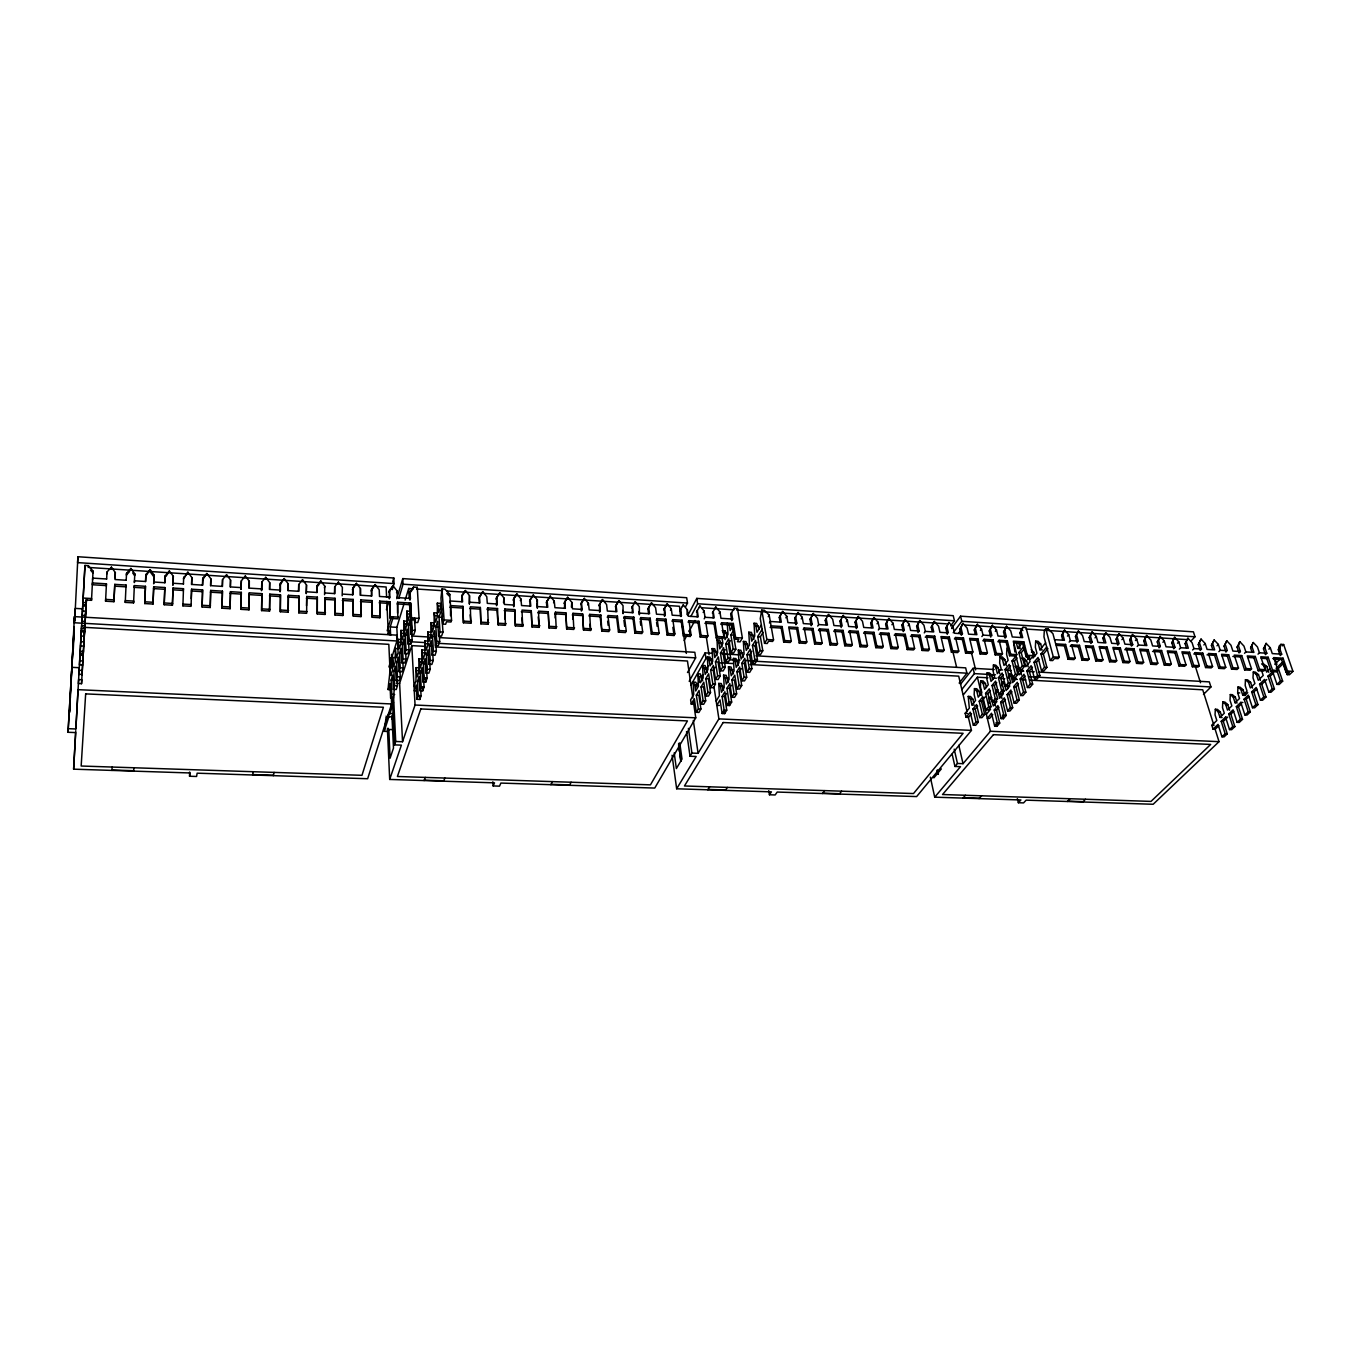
<?xml version="1.0" encoding="UTF-8"?>
<svg xmlns="http://www.w3.org/2000/svg" width="1361" height="1361" viewBox="0 0 1361 1361"><rect width="100%" height="100%" fill="white"/><g stroke="black" fill="none" stroke-linecap="round" stroke-linejoin="round"><path stroke-width="1.5" d="M414.493 617.758L415.207 630.432L413.897 634.515L410.92 634.345L412.213 630.262L410.682 603.059L397.599 602.225L397.837 618.83L390.233 618.37L390.012 601.749L379.702 601.103L379.889 617.741L372.216 617.282L372.063 600.609L360.886 599.912L360.988 616.601L353.282 616.125L353.197 599.418L342.768 598.772L342.802 615.495L335.044 615.036L335.027 598.279L325.092 597.649L325.075 614.423L317.266 613.964L317.317 597.156L306.752 596.492L306.65 613.318L298.808 612.841L298.927 595.999L288.362 595.318L288.209 612.212L280.298 611.735L280.485 594.825L269.784 594.145L269.546 611.089L261.601 610.596L261.856 593.651L249.301 592.852L248.995 609.847L240.982 609.354L241.322 592.358L230.485 591.661L230.094 608.707L222.03 608.214L222.455 591.167L210.683 590.419L210.223 607.499L202.108 607.006L202.602 589.908L191.612 589.211L191.221 598.653M240.982 609.354L241.322 592.358M241.356 580.756L241.033 589.364L241.356 580.756L245.337 575.992L249.301 581.266L249.301 588.122L261.839 588.922L261.805 582.083L265.735 577.336L269.699 582.61L269.75 589.432L280.434 590.113L280.366 583.291L284.228 578.561L288.209 583.801L288.294 590.623L298.842 591.303L298.722 584.498L302.533 579.769L306.514 585.009L306.259 593.515L306.514 585.009M230.23 586.965L230.553 580.058L226.589 574.767L222.558 579.531L222.217 586.438M230.094 608.707L230.485 591.661M230.553 580.058L230.502 586.931L241.339 587.612M222.03 608.214L222.455 591.167M222.558 579.531L222.489 586.404L210.751 585.655L210.836 578.765L206.889 573.457L202.789 578.238L202.449 585.179M210.496 585.689L210.836 578.765M210.223 607.499L210.683 590.419M202.108 607.006L202.602 589.908M202.789 578.238L202.67 585.145L191.697 584.447L191.833 577.523L187.886 572.198L183.497 578.782L187.886 572.198M191.493 584.481L191.833 577.523M145.287 588.071L134.178 587.374L134.348 585.587L145.474 586.302L144.742 603.552L153.01 604.046L153.708 586.812L164.834 587.527L164.188 604.726L172.405 605.22L173.017 588.037L183.48 588.701L182.901 605.849L191.067 606.343L191.612 589.211M392.631 666.431L389.807 666.278C390.284 674.29 388.463 681.776 388.14 689.551L390.947 689.687L391.628 703.96L367.64 778.73L197.141 773.184L196.596 776.468L189.553 776.246L189.638 772.044M183.395 583.954L183.735 576.996M172.405 605.22L173.017 588.037M173.323 576.315L172.915 585.026L173.323 576.315L169.376 570.991L165.174 575.788L164.817 582.763M164.188 604.726L164.834 587.527M165.174 575.788L164.97 582.729L153.861 582.015L153.674 583.801L154.082 575.074L150.152 569.715L145.882 574.529L145.508 581.538M153.01 604.046L153.708 586.812M153.861 582.015L154.082 575.074M144.742 603.552L145.474 586.302M145.882 574.529L145.644 581.487L134.535 580.79L134.365 582.576L134.807 573.815L130.894 568.439L126.556 573.27L126.386 575.074L129.635 571.45M106.447 583.835L106.311 585.621L92.327 584.737L92.429 582.95L106.447 583.835L105.563 601.188L113.933 601.698L114.783 584.362L126.063 585.06L125.246 602.379L133.582 602.872L134.348 585.587M126.182 580.296L126.556 573.27M115.022 577.83L115.328 572.539L111.415 567.163L107.009 572.011L106.89 573.815M113.933 601.698L114.783 584.362M115.328 572.539L115.004 579.531L126.267 580.245M189.553 776.246L190.081 772.963L73.613 769.169L75.655 732.575L68.05 732.286L68.22 728.679L71.827 667.332L79.295 667.707M70.091 702.055L69.581 712.381L69.921 706.512M70.347 698.227L74.396 616.618L396.629 635.145L396.919 640.98L388.889 666.975M106.634 579.054L107.009 572.011M1221.48 715.665L1220.29 711.922L1217.397 709.37L1215.322 709.251L1215.05 714.899L1216.819 720.496L1211.851 725.311L1213.059 729.173L1215.135 729.258L1218.878 725.668M1229.595 710.238L1227.792 704.607L1224.866 702.055L1222.79 701.936L1222.501 707.618L1224.305 713.232L1219.983 717.417L1218.197 711.82L1215.322 709.251M1236.588 701L1235.363 697.24L1232.403 694.671L1230.31 694.569L1230.021 700.269L1231.841 705.917L1227.503 710.119L1225.7 704.505L1222.79 701.936M1230.31 694.569L1233.27 697.121L1235.09 702.769L1239.514 698.482L1237.676 692.817L1237.949 687.067L1240.058 687.186L1243.052 689.738L1244.924 695.403L1242.797 695.284L1240.943 689.619L1237.949 687.067M1252.494 688.071L1250.606 682.371L1247.578 679.837L1245.451 679.7L1245.179 685.485L1247.05 691.167L1242.797 695.284M1260.405 680.398L1258.5 674.682L1255.42 672.147L1253.294 672.028L1253.005 677.846L1254.91 683.545L1250.368 687.951L1248.496 682.252L1245.451 679.7M73.29 649.078L74.174 630.449M74.651 621.79L77.917 556.734L393.788 578L394.061 583.614L392.291 589.636M973.795 703.076L972.86 699.163L970.529 696.509L968.232 696.39L969.321 708.162L965.17 713.283L966.123 717.298L968.403 717.417L971.533 713.589M980.073 695.318L979.137 691.405L976.756 688.751L974.459 688.632L974.153 694.586L975.565 700.456L971.958 704.913L974.255 705.032M986.419 687.509L985.466 683.562L983.05 680.925L980.737 680.789L980.447 686.795L981.859 692.698L978.236 697.155L976.824 691.269L974.459 688.632M992.867 679.547L991.897 675.6L989.464 672.946L987.133 672.827L986.827 678.867L988.273 684.787L984.581 689.346L983.135 683.443L980.737 680.789M989.158 703.399L989.447 697.495L991.71 697.615M999.706 673.729L998.208 667.775L995.742 665.138L993.411 665.002L993.105 671.075L994.568 677.029L991.029 681.402L989.566 675.464L987.133 672.827M995.589 693.736L995.793 689.772L998.072 689.891M1006.323 665.563L1004.826 659.592L1002.308 656.955L999.961 656.819L999.654 662.943L1001.152 668.897L997.358 673.593L995.878 667.639L993.411 665.002M1001.985 685.961L1002.172 681.98L1004.469 682.099M1008.484 678.05L1008.688 674.052L1010.985 674.171L1013.486 676.808L1014.472 680.738M1013.554 641.814L1014.881 651.97M1041.726 647.904L1040.672 643.906L1038.035 641.286L1035.67 641.15L1035.364 647.326L1036.946 653.314L1032.965 658.095M83.395 650.337L83.242 653.28L80.095 653.127M83.787 643.838L83.94 640.878M84.348 634.277L84.501 631.334M85.471 614.934L85.624 612.025M86.202 601.987L86.049 604.896L82.783 604.692M693.157 682.065L694.808 684.821L697.359 684.957L695.692 682.201L693.157 682.065L693.736 694.45L690.622 699.877L691.235 704.096L693.77 704.232M702.684 680.789L700.388 673.933L697.836 673.797L698.414 686.233L695.709 690.963L694.808 684.821M707.448 672.453L705.117 665.58L702.548 665.444L703.161 677.948L700.439 682.712L697.836 673.797M712.313 663.964L709.932 657.074L707.363 656.938L707.975 669.51L705.185 674.375L704.249 668.183L702.548 665.444M717.077 655.628L714.661 648.738L712.075 648.585L712.705 661.225L710.034 665.886L709.081 659.677L707.363 656.938M722.062 646.9L719.629 639.993L717.009 639.84L717.655 652.548L714.797 657.55L713.827 651.307L712.075 648.585M723.627 690.35L721.279 683.528L718.761 683.409L719.391 695.726L716.175 701.136M724.698 633.988L724.869 630.738L722.232 630.568L724.052 633.29L725.056 639.585L727.999 634.43L727.233 623.202M728.509 682.15L726.111 675.311L723.576 675.175L724.222 687.56L721.432 692.273L720.479 686.148L718.761 683.409M733.426 673.848L730.993 667.009L728.458 666.873L729.105 679.326L726.298 684.056L725.328 677.914L723.576 675.175M738.445 665.41L735.978 658.554L733.409 658.418L734.089 670.939L731.214 675.771L730.228 669.595L728.458 666.873M743.378 657.125L740.86 650.252L738.291 650.116L738.972 662.688L736.216 667.332L735.212 661.14L733.409 658.418M748.516 648.448L745.964 641.575L743.378 641.422L744.076 654.08L741.133 659.047L740.112 652.838L738.291 650.116M753.977 639.262L751.391 632.372L748.788 632.202L749.503 644.944L746.27 650.371L745.233 644.127L743.378 641.422M759.098 629.275L756.648 623.423L754.028 623.27L754.76 636.063L751.714 641.184L750.66 634.906L748.788 632.202M82.272 670.207L82.017 674.852L86.423 600.031L91.493 600.337L93.058 571.093L88.329 565.632L84.977 565.41L79.431 664.866L82.63 665.036M386.048 717.706L384.21 731.333L388.123 731.486L388.787 729.462L392.053 729.598M395.388 657.584L392.546 657.431L392.495 670.531L390.913 675.583L389.807 666.278M398.161 648.653L395.302 648.482L395.268 661.65L393.669 666.754L392.546 657.431M397.769 646.101L398.127 639.381L401.002 639.534M404.846 636.693L403.792 630.585L400.9 630.415L400.866 643.736L399.3 648.755L398.127 639.381M403.792 621.041L404.676 623.865L407.602 624.036L406.718 621.211L403.792 621.041L403.775 634.447L402.09 639.806L400.9 630.415M409.814 611.276L406.871 611.089L406.854 624.58L405.017 630.449L404.676 623.865M409.78 603.144L409.865 614.985L408.13 620.514L406.871 611.089M419.834 673.848L418.763 667.792L415.973 667.639L415.973 680.602L414.033 686.386M418.882 658.843L419.783 661.684L422.608 661.837L421.706 658.996L418.882 658.843L418.899 671.875L417.215 676.91L415.973 667.639M424.666 650.099L421.825 649.946L421.842 663.062L420.141 668.132L419.783 661.684M427.677 641.048L424.836 640.895L424.853 654.08L423.118 659.268L421.825 649.946M430.654 632.15L427.779 631.997L427.813 645.25L426.146 650.235L424.836 640.895M430.859 622.658L431.828 625.482L434.72 625.652L433.751 622.845L430.859 622.658L430.893 636.012L429.106 641.337L427.779 631.997M437.051 612.96L434.142 612.773L434.176 626.196L432.22 632.031L431.828 625.482M441.474 609.439L440.249 603.348L437.323 603.161L437.374 616.669L435.537 622.164L434.142 612.773M68.22 728.679L75.859 728.969L78.036 689.67L391.628 703.96M78.887 674.699L79.227 668.506M73.613 769.169L75.774 730.687M75.859 728.969L81.609 625.839M81.847 621.637L84.977 565.41M81.541 683.681L81.779 679.751L78.598 679.598L78.394 683.528L81.541 683.681L86.423 599.503M86.492 598.806L86.27 602.702L82.902 602.498M74.396 616.618L74.038 622.743L396.919 640.98M77.917 556.734L77.56 562.603L394.061 583.614M72.167 661.344L74.157 627.455M74.532 621.109L75.28 608.401L82.596 608.826M68.05 732.286L71.64 671.075M71.98 665.087L74.209 627.03M74.583 620.684L75.076 612.229M88.227 567.452L88.329 565.632M93.058 571.093L92.956 572.896L90.592 570.174M91.493 600.337L91.595 598.551L83.157 598.04M92.582 579.837L92.684 578.102L106.668 579.003M105.563 601.188L105.682 599.401L114.069 599.912M111.279 568.966L111.415 567.163M126.063 585.06L125.892 586.846L114.647 586.149M125.246 602.379L125.416 600.592L133.752 601.103L133.582 602.872M111.891 770.411L112.197 767.06M130.724 570.242L130.894 568.439M134.807 573.815L134.637 575.601L132.68 572.93M1279.442 652.038L1279.544 645.709L1278.302 649.775L1280.293 655.56L1281.688 654.199L1279.697 648.414L1280.939 644.348L1283.644 644.519L1292.95 671.381L1289.394 674.767L1287.217 674.631L1282.811 661.803L1276.125 668.251L1278.285 668.387L1283.627 663.232M145.695 576.315L150.152 569.715M133.599 771.126L133.973 767.774M169.376 570.991L166.008 576.366M183.48 588.701L183.242 590.47L172.796 589.806M182.901 605.849L183.14 604.097L191.323 604.59M206.889 573.457L202.517 580.007M226.3 576.52L226.589 574.767M245.031 577.745L245.337 575.992M249.301 581.266L248.978 588.156M248.995 609.847L249.301 592.852M261.805 582.083L261.499 590.674L261.839 588.922M261.601 610.596L261.856 593.651M265.395 579.088L265.735 577.336M269.699 582.61L269.393 589.466M269.546 611.089L269.784 594.145M280.434 590.113L280.077 591.848L280.366 583.291M280.298 611.735L280.485 594.825M284.228 578.561L280.009 585.026M288.209 583.801L287.903 590.657M288.209 612.212L288.362 595.318M252.602 774.987L253.299 771.721M298.722 584.498L298.433 591.32M298.808 612.841L298.927 595.999M302.142 581.504L302.533 579.769M306.514 605.764L306.752 596.492M316.773 592.494L317.045 585.689L320.805 580.977L324.803 586.2L324.564 594.689M273.323 775.668L274.088 772.402M320.396 582.695L320.805 580.977M317.266 613.964L317.317 597.156M324.377 587.918L324.803 586.2M325.075 614.423L325.092 597.649M342.172 595.812L342.394 587.34L338.396 582.134L334.704 586.829L334.415 593.617M337.97 583.852L338.396 582.134M335.044 615.036L335.027 598.279M342.802 615.495L342.768 598.772M352.533 594.791L352.805 588.02L356.446 583.325L360.444 588.513L360.699 595.25L371.876 595.965L371.587 589.245L375.177 584.567L379.192 589.738L379.498 596.458L389.79 597.122L389.467 590.402L393.006 585.74L397.021 590.895L397.361 597.598L410.427 598.432L410.052 591.746L413.54 587.101L417.283 587.34L419.069 618.404L417.742 622.555L414.714 622.385L414.476 618.132M356.446 583.325L352.346 589.721M353.282 616.125L353.197 599.418M360.444 588.513L360.189 595.267M360.988 616.601L360.886 599.912M371.332 595.982L371.587 589.245M375.177 584.567L371.128 590.946M372.216 617.282L372.063 600.609M379.889 617.741L379.702 601.103M389.79 597.122L389.297 598.806L389.467 590.402M392.614 582.015L393.788 578M393.006 585.74L388.974 592.103M386.422 609.694L388.77 601.664M390.233 618.37L390.012 601.749M396.527 592.596L397.021 590.895M387.17 630.789L391.373 616.737M396.766 598.67L402.771 578.595L686.693 597.717L687.492 603.093L685.553 606.768M387.97 634.498L389.161 630.517L389.365 634.719M390.641 635.349L390.233 626.945L393.295 616.771M397.565 613.233L397.599 602.225M398.79 598.449L403.06 584.209L402.771 578.595M395.302 648.482L396.459 657.839L398.092 652.617L396.817 627.319L403.945 604.029M405.119 600.133L408.691 588.479L412.91 588.769L413.54 587.101M410.427 598.432L409.899 600.116L410.052 591.746M414.714 622.385L415.513 619.884L410.971 619.612L410.682 603.059M416.755 589.024L417.283 587.34M388.14 689.551L389.961 683.749L390.624 698.074L393.465 698.21L394.35 688.377M390.624 698.074L391.798 694.399L391.117 680.041L392.7 674.988L393.397 689.381L396.255 689.517L397.446 685.791L397.157 679.615M393.397 689.381L394.571 685.655L393.89 671.228L395.49 666.141L396.187 680.585L399.079 680.738L400.287 676.961L399.981 670.752M396.187 680.585L397.395 676.808L396.68 662.331L398.314 657.125L399.045 671.636L401.937 671.79L403.179 667.945L402.856 661.718M399.045 671.636L400.253 667.792L399.522 653.263L401.104 648.261L401.835 662.841L404.761 662.994L406.02 659.098L405.68 652.838M401.835 662.841L403.077 658.945L402.329 644.348L404.013 638.99L404.778 653.62L407.722 653.79L408.981 649.826L408.317 637.271M404.778 653.62L406.037 649.673L405.255 635.009L407.109 629.139L407.892 643.838L410.852 644.008L412.145 639.993L411.328 625.26L408.368 625.09L409.168 639.823L407.892 643.838M408.368 625.09L410.103 619.561L410.92 634.345M1266.121 643.362L1264.845 647.445L1266.819 653.246L1265.424 654.624L1263.467 648.823L1266.121 643.362L1270.306 647.802L1272.28 653.586L1281.688 654.199M410.971 619.612L411.498 617.945L419.069 618.404M1251.899 651.851L1250.606 647.989L1253.277 642.511L1257.445 646.951L1259.418 652.77L1258.023 654.148M392.121 719.186L392.7 713.572L388.736 713.402L386.983 718.863L386.15 716.073M1250.606 647.989L1253.277 642.511M384.21 731.333L388.889 716.754L388.736 713.402M389.688 714.338L393.499 702.497M693.361 701.408L695.76 717.825L654.743 788.07L500.882 783.068L499.521 786.148L493.158 785.943L494.519 782.847L389.688 779.445L401.393 745.13L394.571 744.875L395.711 741.49L402.533 741.745L399.624 683.46L411.805 645.624L424.53 646.339M1239.786 641.626L1238.459 645.726L1240.381 651.545L1239.02 652.94L1237.081 647.104L1239.786 641.626L1243.954 646.084L1245.893 651.902L1244.515 653.28M442.019 588.973L440.947 598.023L442.648 624.053L445.642 624.24L446.493 621.756L450.967 622.028L451.546 620.378L449.759 594.332L444.979 589.177L442.019 588.973L444.06 619.918L442.648 624.053M1225.989 652.106L1224.083 646.254L1226.805 640.776L1230.973 645.233L1232.896 651.068L1240.381 651.545M441.389 604.675L438.735 612.569L437.323 603.161M1224.083 646.254L1226.805 640.776M420.617 687.611L421.076 695.777L419.834 699.435L417.01 699.299L418.252 695.641L417.453 681.351L419.137 676.332L419.954 690.656L422.795 690.793L424.071 687.084L423.356 674.784M419.954 690.656L421.212 686.948L420.396 672.589L422.097 667.536L422.931 681.912L425.789 682.065L427.082 678.305L426.231 663.896L423.373 663.743L424.207 678.152L422.931 681.912M423.373 663.743L425.108 658.571L425.959 673.014L428.851 673.168L430.161 669.357L429.787 663.147M425.959 673.014L427.269 669.204L426.401 654.726L428.069 649.758L428.953 664.27L431.845 664.423L433.172 660.544L432.798 654.318M428.953 664.27L430.263 660.391L429.378 645.863L431.182 640.538L432.066 655.1L434.993 655.27L436.337 651.341L435.418 636.744L432.509 636.574L433.41 651.17L432.066 655.1M432.509 636.574L434.465 630.738L435.384 645.386L438.327 645.556L439.688 641.558L439.297 635.281M435.384 645.386L436.745 641.388L435.826 626.723L437.664 621.228L438.599 635.944L441.559 636.114L442.954 632.048L441.985 617.333L443.329 613.386M438.599 635.944L439.994 631.878L439.042 617.145L441.679 609.269M449.759 594.332L449.198 595.999L446.816 593.43M1212.685 649.35L1211.426 645.437L1214.165 639.942L1218.333 644.416L1220.239 650.269L1218.878 651.647M1211.426 645.437L1214.165 639.942M449.674 602.583L450.219 600.984L462.604 601.783L462.128 595.131L465.445 590.521L469.494 595.625L469.392 603.91L469.494 595.625M402.533 741.745L415.054 705.032L411.805 645.624M450.542 615.682L450.525 605.577L462.944 606.36L463.42 622.777L470.855 623.219L470.328 606.819L480.331 607.465L480.875 623.831L488.259 624.274L487.68 607.925L497.531 608.537L498.143 624.869L505.475 625.311L504.846 609.013L514.713 609.626L515.377 625.907L522.675 626.349L521.978 610.085L531.249 610.681L531.981 626.911L539.228 627.353L538.48 611.14L548.228 611.752L549.01 627.948L556.224 628.374L555.407 612.195L565.853 612.858L566.703 629.003L573.866 629.445L572.981 613.318L582.627 613.93L583.529 630.024L590.64 630.449L589.704 614.372L600.864 615.07L601.834 631.13L608.911 631.555L609.66 629.956L607.908 615.529L617.418 616.125L619.221 630.534L618.455 632.133L625.482 632.559L626.247 630.96L624.427 616.567L633.818 617.162L635.689 631.538L634.906 633.12L641.882 633.545L642.681 631.963L640.776 617.605L650.184 618.2L652.123 632.542L651.324 634.107L658.265 634.532L659.081 632.95L657.108 618.626L665.937 619.187L667.962 633.494L667.128 635.077L674.035 635.485L674.869 633.92L672.827 619.629L682.116 620.208L684.209 634.481L683.358 636.046L690.231 636.455L691.082 634.889L688.955 620.65L698.925 621.279L701.085 635.502L700.217 637.067L707.039 637.475L707.907 635.91L705.713 621.705L714.899 622.283L717.128 636.472L716.26 638.037L723.031 638.445L723.916 636.88L721.653 622.709L733.324 623.44L735.638 637.594L734.736 639.143L738.785 639.398L737.424 641.712L740.112 641.865L742.374 638.003L737.475 608.469L734.14 608.248L730.687 614.27L731.708 620.616L732.609 619.051L731.572 612.688L730.687 614.27M1199.619 643.192L1201.491 649.061L1200.147 650.456L1198.292 644.587L1201.048 639.075L1205.217 643.549L1207.088 649.418L1214.658 649.912L1212.77 644.042M1198.292 644.587L1201.048 639.075M462.128 595.131L461.906 601.783M465.445 590.521L462.655 595.267M463.42 622.777L462.944 606.36M1186.367 647.666L1185.142 643.736L1187.915 638.207L1192.083 642.698L1193.937 648.585L1192.61 649.98M1185.142 643.736L1187.915 638.207M1173.165 641.473L1175.002 647.36L1173.675 648.772L1171.855 642.868L1174.662 637.322L1178.813 641.831L1180.65 647.734L1179.341 649.129M1171.855 642.868L1174.662 637.322M479.242 602.889L478.851 597.921L482.73 591.661L486.779 596.747L487.306 603.365L497.156 603.995L496.595 597.377L499.827 592.784L503.876 597.853L504.438 604.454L514.305 605.084L513.709 598.5L516.891 593.923L520.94 598.976L521.552 605.543L530.824 606.138L530.195 599.572L533.325 594.995L537.391 600.048L537.357 608.231L536.88 603.314M482.117 593.328L482.73 591.661M480.875 623.831L480.331 607.465M1160.048 636.37L1158.534 640.521L1160.338 646.424L1159.045 647.836L1157.241 641.933L1160.048 636.37L1164.216 640.878L1166.037 646.798L1175.002 647.36M487.68 607.925L487.068 609.575L496.918 610.187L497.531 608.537M424.122 780.568L425.295 777.403M1144.992 645.012L1143.818 641.048L1146.642 635.485L1150.811 640.01L1152.597 645.931L1160.338 646.424M1143.818 641.048L1146.642 635.485M497.156 603.995L496.527 605.645L496.595 597.377M499.827 592.784L495.965 599.044M1130.974 638.717L1132.743 644.672L1131.467 646.084L1129.698 640.146L1132.556 634.549L1136.724 639.092L1138.494 645.029L1137.218 646.458M503.876 597.853L503.536 602.804M1129.698 640.146L1132.556 634.549M504.931 619.034L504.846 609.013M1117.857 645.216L1116.139 639.262L1119.014 633.665L1123.165 638.207L1124.918 644.161L1132.743 644.672M1116.139 639.262L1119.014 633.665M514.305 605.084L513.658 606.734L513.709 598.5M443.652 781.197L444.877 778.05M516.891 593.923L513.063 600.15M515.377 625.907L514.713 609.626M1104.06 642.392L1102.92 638.411L1105.812 632.78L1109.964 637.356L1111.699 643.311L1119.133 643.787L1117.398 637.833M520.293 600.626L520.94 598.976M1102.92 638.411L1105.812 632.78M1092.117 631.878L1090.433 636.08L1092.117 642.069L1090.876 643.498L1089.191 637.509L1092.117 631.878L1096.268 636.455L1097.97 642.443L1105.881 642.936L1104.162 636.965M530.007 606.138L530.195 599.572M533.325 594.995L529.531 601.222M531.981 626.911L531.249 610.681M536.71 601.681L537.391 600.048M1077.129 642.63L1075.462 636.625L1078.405 630.977L1082.556 635.57L1084.241 641.558L1092.117 642.069M1075.462 636.625L1078.405 630.977M1062.686 639.738L1061.597 635.723L1064.557 630.058L1068.708 634.668L1070.358 640.674L1069.134 642.12M1061.597 635.723L1064.557 630.058M546.918 607.227L546.424 602.311L550.184 596.118L554.25 601.137L554.931 607.686L565.376 608.35L564.662 601.817L567.707 597.275L571.773 602.277L572.488 608.809L582.117 609.422L581.368 602.906L584.362 598.364L588.445 603.365L589.194 609.881L600.337 610.596L599.555 604.097L602.498 599.572L606.581 604.556L607.363 611.038L616.873 611.65L616.057 605.169L618.949 600.66L623.032 605.628L623.083 613.692L622.675 610.46M550.184 596.118L546.424 602.311M549.01 627.948L548.228 611.752M553.57 602.77L554.25 601.137M555.135 617.979L555.407 612.195M564.492 608.35L564.662 601.817M567.707 597.275L563.964 603.45M566.703 629.003L565.853 612.858M571.773 602.277L571.416 607.176M1021.022 637.067L1019.967 633.018L1021.805 628.782L1022.979 627.319L1025.973 627.523L1033.339 655.645L1030.362 659.251L1027.946 659.115L1026.449 653.348M1019.967 633.018L1022.979 627.319M572.726 619.085L572.981 613.318M582.117 609.422L581.385 611.038L581.368 602.906M584.362 598.364L580.654 604.539M1006.562 626.23L1004.69 630.483L1006.221 636.574L1005.064 638.037L1003.533 631.963L1006.562 626.23L1010.73 630.875L1012.278 636.948L1022.723 637.629L1021.141 631.555M583.529 630.024L582.627 613.93M587.714 604.999L588.445 603.365M990.774 637.118L989.26 631.028L992.322 625.294L996.473 629.956L998.004 636.046L1006.221 636.574M989.26 631.028L992.322 625.294M589.704 614.372L588.973 615.989L600.116 616.686L600.864 615.07M600.337 610.596L599.589 612.195L599.555 604.097M602.498 599.572L598.823 605.713M975.276 634.124L974.272 630.058L977.368 624.308L981.519 628.986L983.016 635.077L981.876 636.557M974.272 630.058L977.368 624.308M962.959 623.355L960.968 627.642L962.448 633.767L961.325 635.247L959.862 629.122L962.959 623.355L967.11 628.033L968.59 634.158L976.909 634.685L975.412 628.578M615.904 611.633L616.057 605.169M618.949 600.66L615.308 606.785M947.256 634.345L945.81 628.221L948.94 622.436L953.091 627.132L954.537 633.256L962.448 633.767M945.81 628.221L948.94 622.436M618.455 632.133L616.669 617.724L617.418 616.125M932.166 631.368L931.23 627.268L934.378 621.467L938.529 626.179L939.958 632.321L948.362 632.865L946.916 626.723M931.23 627.268L934.378 621.467M624.427 616.567L623.661 618.166L633.035 618.762L633.818 617.162M632.253 612.688L632.389 606.24L633.239 612.705L623.865 612.093M634.464 603.331L635.247 601.732L639.33 606.683L639.398 614.747L638.972 611.514M550.882 784.685L552.379 781.605M919.798 620.514L917.705 624.818L919.1 630.994L918.012 632.491L916.633 626.315L919.798 620.514L923.949 625.226L925.344 631.385L924.255 632.882M640.776 617.605L639.993 619.187L649.384 619.782L650.184 618.2M905.082 619.544L902.938 623.865L904.299 630.041L903.245 631.538L901.884 625.362L905.082 619.544L909.216 624.274L910.594 630.449L919.1 630.994M648.568 613.726L647.904 608.894L651.511 602.804L655.594 607.738L656.495 614.185L665.325 614.747L664.406 608.316L667.179 603.842L671.262 608.758L672.181 615.189L681.47 615.784L680.534 609.371L680.398 615.767M651.511 602.804L647.904 608.894M886.521 628.442L885.637 624.308L888.869 618.472L893.003 623.219L894.347 629.411L904.299 630.041M885.637 624.308L888.869 618.472M569.561 785.297L571.11 782.235M657.108 618.626L656.291 620.225L665.121 620.769L665.937 619.187M665.325 614.747L664.508 616.346L664.406 608.316M667.179 603.842L663.607 609.915M871.584 627.489L870.717 623.338L873.966 617.486L878.1 622.249L879.427 628.459L878.372 629.956M870.717 623.338L873.966 617.486M670.446 610.357L671.262 608.758M858.315 616.448L856.052 620.803L857.328 627.047L856.324 628.561L855.048 622.334L858.315 616.448L862.449 621.228L863.742 627.455L873.064 628.05L871.755 621.824M672.827 619.629L671.994 621.211L681.283 621.79L682.116 620.208M682.422 606.479L683.256 604.896L687.356 609.813L688.292 616.227L698.244 616.856L697.274 610.46L697.155 616.839M841.2 627.591L839.958 621.348L843.242 615.461L847.376 620.242L848.635 626.485L857.328 627.047M687.356 609.813L686.982 614.594M688.037 614.968L696.815 598.398L953.227 615.665L954.452 620.803L950.676 625.89M690.844 616.499L697.632 603.757L696.815 598.398M688.955 620.65L688.122 622.215L698.057 622.845L698.925 621.279M826.059 624.563L825.242 620.395L828.56 614.491L832.694 619.289L833.936 625.533L842.204 626.077L840.945 619.816L839.958 621.348M699.095 607.584L699.945 606.002L704.045 610.902L705.032 617.299L704.181 618.864M684.192 640.487L687.135 635.026M689.091 631.385L694.978 620.48M813.334 613.488L810.952 617.86L812.143 624.155L811.173 625.686L809.982 619.408L813.334 613.488L817.451 618.285L818.659 624.563L817.689 626.094M703.195 612.484L704.045 610.902M713.096 617.86L713.198 611.497L714.202 617.877L705.032 617.299M714.967 608.622L715.835 607.04L719.935 611.94L720.956 618.302L732.609 619.051M794.705 618.421L795.658 616.873L796.814 623.168L795.862 624.699L794.705 618.421L798.073 612.467L802.19 617.299L803.364 623.576L812.143 624.155M719.067 613.505L719.935 611.94M716.26 638.037L714.032 623.848L714.899 622.283M687.492 672.538L695.641 657.856L694.825 652.293L439.535 637.611M780.125 622.147L779.275 617.418L782.66 611.463L786.777 616.295L787.917 622.589L796.814 623.168M779.275 617.418L782.66 611.463M721.653 622.709L720.786 624.274L732.422 625.005L733.324 623.44M689.176 681.317L705.117 652.889L711.48 653.246M690.98 685.025L705.968 658.452L705.117 652.889M734.14 608.248L733.919 609.864M736.59 610.051L737.475 608.469M696.083 687.101L699.112 681.776M701.119 678.237L703.144 674.699M706.172 669.374L708.196 665.835M732.711 626.162L730.176 630.602L729.156 624.274L731.81 624.444L732.592 629.19M691.235 704.096L694.348 698.669L696.356 712.313L698.908 712.432L700.915 708.996L698.891 695.335L696.339 695.216L698.363 708.877L696.356 712.313M696.339 695.216L699.061 690.486L701.085 704.181L703.654 704.3L705.696 700.813L703.637 687.101L701.068 686.965L703.11 700.694L701.085 704.181M701.068 686.965L703.79 682.218L705.866 695.964L708.452 696.1L710.51 692.562L708.418 678.782L705.832 678.646L707.924 692.426L705.866 695.964M705.832 678.646L708.622 673.797L710.731 687.611L713.334 687.73L715.427 684.158L713.283 670.327L715.086 667.213M710.731 687.611L712.824 684.022L710.697 670.19L713.368 665.529L715.512 679.394L718.132 679.53L720.241 675.89L718.081 662.007L715.461 661.871L717.621 675.754L715.512 679.394M715.461 661.871L718.336 656.87L720.513 670.786L723.133 670.939L725.294 667.247L723.082 653.314L725.175 649.673M720.513 670.786L722.657 667.111L720.462 653.161L723.593 647.7L725.804 661.684L728.458 661.837L730.653 658.095L728.39 644.093L730.364 640.657M725.804 661.684L727.982 657.941L725.753 643.923L728.696 638.785L730.959 652.838L733.63 652.991L735.842 649.197L733.545 635.128L730.891 634.958L733.171 649.027L730.959 652.838M730.891 634.958L734.055 629.428M761.752 610.085L760.272 618.592L764.542 643.328L767.213 643.498L768.608 641.184L772.606 641.439L773.541 639.891L769.186 615.138L764.406 610.255L761.752 610.085L766.872 639.483L764.542 643.328M712.347 613.079L715.835 607.04M761.36 624.92L757.005 632.253L755.933 625.958L754.028 623.27M768.25 616.703L769.186 615.138M719.323 705.457L716.822 705.338L720.037 699.928L722.147 713.504L724.664 713.623L722.079 696.492L724.886 691.796L727.029 705.423L729.564 705.542L731.674 702.089L729.513 688.428L731.384 685.281M729.564 705.542L726.961 688.292L729.785 683.562L731.963 697.257L734.515 697.393L736.658 693.872L734.447 680.16L731.895 680.024L734.089 693.753L731.963 697.257M731.895 680.024L734.77 675.192L736.981 688.955L739.567 689.074L741.728 685.519L739.482 671.756L741.32 668.659M736.981 688.955L739.142 685.383L736.913 671.602L739.669 666.975L741.915 680.789L744.501 680.925L746.696 677.302L744.416 663.487L746.389 660.17M741.915 680.789L744.093 677.166L741.83 663.334L744.79 658.384L747.087 672.232L749.69 672.385L751.901 668.71L749.588 654.845L751.748 651.221M747.087 672.232L749.299 668.574L746.985 654.692L750.217 649.265L752.548 663.181L755.185 663.334L757.431 659.609L755.066 645.675L757.107 642.273M752.548 663.181L754.794 659.456L752.446 645.522L755.491 640.402L757.873 654.386L760.51 654.539L762.789 650.762L760.391 636.761L763.028 632.372M757.873 654.386L760.153 650.609L757.754 636.608L762.126 629.275M724.664 713.623L726.74 710.204L724.613 696.611L726.485 693.481M769.407 622.964L770.292 621.467L781.333 622.181L780.21 615.87M968.403 717.417L971.448 730.381L916.633 796.576L777.199 792.051L775.175 794.96L769.424 794.773L771.432 791.864L676.655 788.785L696.169 756.478L690.027 756.257L691.932 753.075L688.394 728.339M696.424 612.042L699.945 606.002M691.932 753.075L698.091 753.313L718.897 718.88L713.981 686.812M722.147 713.504L724.205 710.085L726.74 710.204M727.029 705.423L729.122 701.953L731.674 702.089M679.7 610.953L683.256 604.896M785.841 617.843L786.777 616.295M956.494 666.754L949.349 637.101L940.944 636.574L944.109 650.235L943.003 651.715L936.759 651.341L937.865 649.86L934.718 636.182L926.314 635.638L929.427 649.35L928.338 650.83L922.06 650.456L923.149 648.959L920.053 635.247L911.547 634.702L914.609 648.448L913.52 649.929L907.209 649.554L908.28 648.057L905.252 634.311L895.266 633.682L898.26 647.462L897.205 648.942L890.843 648.568L891.897 647.07L888.937 633.29L880.329 632.746L883.255 646.543L882.217 648.04L875.821 647.666L876.858 646.152L873.966 632.338L864.626 631.742L867.484 645.59L866.464 647.087L860.033 646.713L861.054 645.199L858.213 631.334L849.502 630.789L852.309 644.672L851.288 646.186L844.824 645.794L845.844 644.28L843.054 630.381L834.786 629.854L837.525 643.77L836.522 645.284L830.023 644.893L831.01 643.379L828.305 629.445L819.492 628.901L822.163 642.851L821.176 644.365L814.644 643.974L815.63 642.443L812.976 628.476L804.181 627.931L806.801 641.916L805.814 643.43L799.247 643.038L800.217 641.507L797.631 627.506L788.717 626.945L791.268 640.963L790.316 642.494L783.698 642.103L781.18 628.067L782.116 626.536L771.058 625.839M797.121 614.015L798.073 612.467M783.698 642.103L784.651 640.572L782.116 626.536M801.238 618.83L802.19 617.299M799.247 643.038L796.661 629.054L797.631 627.506M804.181 627.931L803.211 629.462L812.007 630.007L812.976 628.476M809.982 619.408L810.952 617.86M631.623 607.84L635.247 601.732M707.771 789.788L709.659 786.811M827.59 616.023L828.56 614.491M819.492 628.901L818.505 630.415L827.301 630.977L828.305 629.445M825.242 620.395L826.229 618.864L827.454 625.124L818.659 624.563M725.43 790.367L727.352 787.407M842.255 616.992L843.242 615.461M834.786 629.854L833.783 631.385L842.051 631.895L843.054 630.381M846.372 621.773L847.376 620.242M849.502 630.789L848.498 632.304L857.192 632.848L858.213 631.334M855.048 622.334L856.052 620.803M864.626 631.742L863.606 633.256L872.928 633.852L873.966 632.338M877.062 623.763L878.1 622.249M891.948 624.716L893.003 623.219M890.843 648.568L887.882 634.787L888.937 633.29M901.884 625.362L902.938 623.865M908.144 625.771L909.216 624.274M478.851 597.921L481.028 594.859M907.209 649.554L904.18 635.808L905.252 634.311M916.633 626.315L917.705 624.818M922.06 650.456L918.964 636.744L920.053 635.247M936.759 651.341L933.612 637.663L934.718 636.182M822.469 793.514L824.613 790.622M951.73 628.033L960.56 616.176L1193.427 631.844L1194.992 636.778L1190.654 641.371M951.968 628.612L953.091 627.132M409.542 593.43L413.012 588.786M1027.946 659.115L1029.733 656.938L1026.109 656.734L1027.3 655.287L1023.795 641.814L1013.35 641.15L1016.803 654.641L1015.629 656.087L1009.556 655.73L1010.73 654.284L1007.293 640.759L999.076 640.248L1002.479 653.773L1001.305 655.236L995.197 654.862L996.354 653.399L992.986 639.857L984.054 639.296L987.405 652.855L986.249 654.318L980.107 653.96L981.264 652.497L977.93 638.904L969.61 638.377L972.911 651.987L971.771 653.45L965.595 653.076L966.718 651.613L963.452 637.986L955.541 637.492L958.773 651.119L957.651 652.6L951.441 652.225L948.243 638.581L949.349 637.101M953.21 632.746L961.802 621.296L960.56 616.176M959.862 629.122L960.968 627.642M955.541 637.492L954.418 638.972L962.329 639.466L963.452 637.986M958.671 633.171L961.121 629.905M839.397 794.075L841.591 791.183M951.441 652.225L952.564 650.745L958.773 651.119M980.379 630.449L981.519 628.986M980.107 653.96L976.79 640.385L977.93 638.904M984.054 639.296L982.914 640.759L991.829 641.32L992.986 639.857M995.333 631.419L996.473 629.956M959.148 683.086L966.922 673.185L965.664 667.86L755.967 655.815M960.509 684.294L973.098 668.302L994.193 669.51M1003.533 631.963L1004.69 630.483M999.076 640.248L997.902 641.712L1006.136 642.222L1007.293 640.759M961.751 689.551L974.374 673.61L973.098 668.302M316.654 587.408L319.154 584.277M963.469 694.671L977.402 677.2L987.933 677.795M1017.79 648.38L1016.225 642.358L1018.606 642.511L1020.172 648.534L1017.79 648.38L1022.247 642.868M1026.109 656.734L1022.621 643.26L1023.795 641.814M966.123 717.298L970.274 712.211L973.336 725.209L975.65 725.311L978.321 722.096L975.225 709.064L977.64 706.121M973.336 725.209L976.007 721.976L972.928 708.962L976.535 704.522L979.648 717.57L981.962 717.689L984.666 714.423L981.519 701.34L985.16 696.883M979.648 717.57L982.353 714.304L979.222 701.221L982.846 696.764L986.01 709.864L988.341 709.983L991.08 706.665L987.899 693.549L990.366 690.52M986.01 709.864L988.749 706.563L985.568 693.429L989.277 688.87L992.492 702.038L994.823 702.157L997.613 698.788L994.364 685.621L996.745 682.712M992.492 702.038L995.265 698.669L992.033 685.485L995.589 681.129L999.654 698.278L1003.346 693.821L1002.359 689.908M1003.261 674.716L1000.726 677.829L1004.01 691.065L1001.203 694.467L998.838 694.331L1001.662 690.929L998.379 677.693L1002.172 673.032L1005.49 686.284L1007.855 686.42L1010.713 682.967L1007.361 669.68L1010.491 665.852M1005.49 686.284L1008.348 682.848L1004.996 669.544L1009.164 664.44L1012.533 677.761L1014.915 677.897L1017.807 674.41L1014.404 661.072L1017.024 657.856M1012.533 677.761L1015.425 674.273L1012.04 660.919L1015.952 656.121L1019.372 669.493L1021.754 669.629L1024.697 666.09L1021.243 652.702L1024.612 648.568M1019.372 669.493L1022.298 665.954L1018.845 652.548L1024.459 645.658M1045.775 628.816L1044.295 630.636L1043.972 636.863L1050.267 660.442L1052.648 660.595L1054.469 658.435L1058.058 658.656L1059.283 657.227L1052.904 633.631L1048.157 628.986L1045.775 628.816L1053.295 656.853L1050.267 660.442M1046.966 630.432L1048.157 628.986M933.867 777.88L941.336 768.88M986.351 714.304L990.57 709.234M996.933 701.561L993.258 705.985L991.829 700.149L989.447 697.495M1009.862 685.961L1006.102 690.503L1004.622 684.617L1002.172 681.98M1016.276 678.237L1012.669 682.593L1011.172 676.672L1008.688 674.052M1022.962 670.156L1019.1 674.818L1017.586 668.897L1015.068 666.261L1017.382 666.397L1019.916 669.017L1021.43 674.954M1035.67 641.15L1038.307 643.753L1039.889 649.758L1045.588 642.902M992.764 714.627L989.583 718.438L987.32 718.319L991.54 713.249L994.687 726.213L997.409 722.997L994.245 710.017L997.919 705.593L1001.118 718.608L1003.414 718.727L1006.17 715.461L1002.938 702.446L1005.405 699.486M1001.118 718.608L1003.874 715.359L1000.641 702.327L1004.35 697.887L1007.599 710.935L1009.896 711.054L1012.686 707.754L1009.42 694.688L1011.938 691.66M1007.599 710.935L1010.372 707.652L1007.106 694.569L1010.883 690.027L1014.183 703.144L1016.497 703.263L1019.338 699.928L1016.004 686.795L1018.419 683.902M1014.183 703.144L1017.007 699.809L1013.69 686.659L1017.313 682.32L1020.648 695.488L1022.979 695.607L1025.854 692.222L1022.468 679.054L1025.071 675.958M1020.648 695.488L1023.506 692.103L1020.155 678.918L1024.016 674.273L1027.419 687.492L1029.767 687.611L1032.676 684.175L1029.239 670.956L1032.421 667.145M1027.419 687.492L1030.311 684.056L1026.892 670.82L1031.128 665.733L1034.581 679.003L1036.946 679.139L1039.889 675.651L1036.401 662.365L1039.072 659.183M1034.581 679.003L1037.524 675.532L1034.054 662.229L1038.035 657.448L1041.539 670.769L1043.904 670.905L1046.898 667.383L1043.36 654.046L1047.936 648.568M1041.539 670.769L1044.516 667.247L1040.995 653.892L1046.694 647.053M994.245 710.017L996.524 710.119L998.974 707.193M952.156 754.198L954.946 766.447L957.463 763.453L963.027 763.674L990.434 731.248L1219.031 741.66L1215.135 729.258M1067.483 636.097L1068.708 634.668M930.346 777.131L934.718 797.172L960.509 766.668L954.946 766.447M1064.37 645.88L1065.595 644.451L1069.253 657.822L1068.011 659.251L1064.37 645.88L1056.425 645.386M994.687 726.213L996.984 726.315L999.706 723.099L996.524 710.119M1079.511 645.318L1071.498 644.825L1070.273 646.254L1078.269 646.764L1079.511 645.318L1083.22 658.673L1081.978 660.102L1078.269 646.764M1089.191 637.509L1090.433 636.08M1071.498 644.825L1075.19 658.18L1073.948 659.609L1068.011 659.251M1095.027 637.884L1096.268 636.455M1092.049 647.632L1093.291 646.203L1097.051 659.507L1095.792 660.936L1092.049 647.632L1086.129 647.258M962.993 798.09L965.442 795.266M1093.291 646.203L1085.398 645.692L1089.123 659.03L1087.881 660.459L1081.978 660.102M1105.812 648.499L1107.054 647.07L1110.882 660.34L1109.606 661.769L1105.812 648.499L1099.875 648.125M979.052 798.618L981.536 795.811M1107.054 647.07L1099.144 646.56L1102.937 659.864L1101.678 661.293L1095.792 660.936M1121.906 639.636L1123.165 638.207M1119.065 649.333L1120.324 647.904L1124.186 661.157L1122.91 662.569L1119.065 649.333L1113.485 648.976M1133.951 648.772L1126.125 648.278L1124.849 649.69L1132.675 650.184L1133.951 648.772L1137.864 661.99L1136.571 663.385L1132.675 650.184M1120.324 647.904L1112.89 647.428L1116.718 660.697L1115.442 662.109L1109.606 661.769M1135.448 640.521L1136.724 639.092M1126.125 648.278L1130.004 661.514L1128.728 662.926L1122.91 662.569M1146.813 651.068L1148.106 649.656L1152.069 662.841L1150.76 664.253L1146.813 651.068L1140.518 650.677M1157.241 641.933L1158.534 640.521M1148.106 649.656L1139.718 649.129L1143.648 662.331L1142.355 663.743L1136.571 663.385M1162.923 642.29L1164.216 640.878M1017.33 798.635L1018.334 802.735L1020.903 799.979L934.718 797.172M1160.287 651.919L1161.579 650.507L1165.594 663.658L1164.284 665.07L1160.287 651.919L1152.546 651.426M1161.579 650.507L1153.839 650.031L1157.82 663.198L1156.51 664.593L1150.76 664.253M1177.503 643.243L1178.813 641.831M1174.934 652.838L1176.261 651.443L1180.327 664.559L1179 665.954L1174.934 652.838L1167.772 652.395M1176.261 651.443L1167.279 650.881L1171.311 664.015L1170.001 665.41L1164.284 665.07M1188.255 653.688L1189.582 652.276L1193.699 665.376L1192.355 666.754L1188.255 653.688L1182.522 653.314M1202.784 653.11L1195.213 652.634L1193.886 654.029L1201.44 654.505L1202.784 653.11L1206.935 666.175L1205.591 667.553L1201.44 654.505M1203.873 644.944L1205.217 643.549M1189.582 652.276L1181.926 651.8L1186.009 664.9L1184.665 666.295L1179 665.954M1216.989 645.794L1218.333 644.416M1067.347 801.476L1070.018 798.737M1195.213 652.634L1199.347 665.716L1198.003 667.094L1192.355 666.754M1214.607 655.339L1215.968 653.943L1220.171 666.975L1218.81 668.353L1214.607 655.339L1207.037 654.862M1215.968 653.943L1208.381 653.467L1212.566 666.516L1211.205 667.894L1205.591 667.553M1082.778 801.986L1085.483 799.247M1227.316 656.138L1228.677 654.76L1232.913 667.741L1231.552 669.119L1227.316 656.138L1221.957 655.798M1237.081 647.104L1238.459 645.726M1228.677 654.76L1221.549 654.301L1225.768 667.315L1224.39 668.693L1218.81 668.353M1240.347 656.955L1241.725 655.577L1246.013 668.54L1244.617 669.918L1240.347 656.955L1232.845 656.478M1203.481 694.433L1210.933 686.965L1209.317 681.878L1038.477 672.062M1241.725 655.577L1234.223 655.1L1238.493 668.081L1237.115 669.459L1231.552 669.119M1253.889 657.805L1255.284 656.427L1259.623 669.374L1258.227 670.735L1253.889 657.805L1247.867 657.431M1263.467 648.823L1264.845 647.445M1268.911 649.163L1270.306 647.802M1255.284 656.427L1247.237 655.934L1251.542 668.88L1250.164 670.241L1244.617 669.918M1279.544 645.709L1280.939 644.348M1266.785 658.622L1268.18 657.244L1272.569 670.156L1271.157 671.517L1266.785 658.622L1261.222 658.265M1278.302 649.775L1279.697 648.414M1282.249 645.897L1283.644 644.519M1268.18 657.244L1260.762 656.785L1265.118 669.697L1263.723 671.058L1258.227 670.735M1270.136 668.761L1266.649 672.164L1264.709 666.414L1261.596 663.879M1274.764 664.287L1280.106 659.115M1281.654 659.558L1283.066 658.197L1287.506 671.058L1286.077 672.419L1281.654 659.558L1274.134 659.081M1244.924 695.403L1247.748 692.664M1213.059 729.173L1218.044 724.358L1221.974 736.794L1224.049 736.896L1227.265 733.851L1223.301 721.398L1227.639 717.213L1225.546 717.111L1221.208 721.296L1225.155 733.749L1221.974 736.794M1225.546 717.111L1229.527 729.598L1232.76 726.519L1228.745 714.015L1233.1 709.813L1237.149 722.334L1239.242 722.436L1242.525 719.323L1238.459 706.784L1241.419 703.926M1237.149 722.334L1240.415 719.22L1236.349 706.665L1240.79 702.378L1242.899 702.497M1240.79 702.378L1244.89 714.967L1248.207 711.803L1244.09 699.197L1248.326 695.097L1252.494 707.72L1254.621 707.839L1257.972 704.641L1253.787 692L1256.832 689.074M1252.494 707.72L1255.846 704.522L1251.661 691.881L1256.22 687.475L1260.422 700.149L1262.566 700.269L1265.968 697.036L1261.732 684.345L1266.7 679.547M1260.422 700.149L1263.825 696.917L1259.588 684.226L1264.556 679.428L1268.843 692.154L1270.987 692.273L1274.44 688.989L1270.136 676.247L1273.641 672.861M1268.843 692.154L1272.28 688.87L1267.993 676.111L1272.654 671.602L1276.992 684.379L1279.153 684.498L1282.657 681.18L1278.285 668.387M1228.745 714.015L1230.854 714.117L1233.746 711.31M1244.09 699.197L1246.2 699.316L1249.041 696.577M1283.066 658.197L1273.641 657.601L1278.047 670.48L1276.635 671.841L1271.157 671.517M1276.992 684.379L1280.48 681.044L1282.657 681.18M1287.217 674.631L1289.343 672.606L1286.077 672.419M1219.031 741.66L1153.175 804.266L1026.143 800.149L1023.574 802.905L1018.334 802.735M1230.854 714.117L1234.869 726.621L1231.62 729.7L1229.527 729.598M1246.2 699.316L1250.334 711.905L1246.999 715.069L1244.89 714.967M111.925 770.003L133.65 770.7M252.687 774.579L273.408 775.26M424.258 780.176L443.805 780.806M551.069 784.31L569.749 784.923M708.009 789.414L725.668 789.992M822.742 793.157L839.669 793.718M963.299 797.733L979.359 798.261M1067.687 801.136L1083.101 801.646M388.889 716.754L392.853 716.924M415.054 705.032L695.76 717.825M718.897 718.88L971.448 730.381M391.798 694.399L394.656 694.535M418.252 695.641L421.076 695.777M698.363 708.877L700.915 708.996M976.007 721.976L978.321 722.096M997.409 722.997L999.706 723.099M1225.155 733.749L1227.265 733.851M79.125 670.275L82.323 670.429M394.571 685.655L397.446 685.791M421.212 686.948L424.071 687.084M703.11 700.694L705.696 700.813M965.17 713.283L967.467 713.385M982.353 714.304L984.666 714.423M1003.874 715.359L1006.17 715.461M1211.851 725.311L1213.927 725.413L1202.716 689.789L1030.039 680.143M1232.76 726.519L1234.869 726.621M78.904 674.256L82.085 674.41M417.078 690.929L414.271 690.81L416.211 685.025L417.01 699.299M1219.983 717.417L1222.076 717.536M79.653 660.817L82.868 660.987M397.395 676.808L400.287 676.961M424.207 678.152L427.082 678.305M707.924 692.426L710.51 692.562M734.089 693.753L736.658 693.872M988.749 706.563L991.08 706.665M1010.372 707.652L1012.686 707.754M1240.415 719.22L1242.525 719.323M391.117 680.041L393.958 680.177M417.453 681.351L420.277 681.487M722.079 696.492L724.613 696.611M972.928 708.962L975.225 709.064M1221.208 721.296L1223.301 721.398M396.272 683.29L399.624 683.46M80.18 651.187L83.429 651.358M400.253 667.792L403.179 667.945M427.269 669.204L430.161 669.357M712.824 684.022L715.427 684.158M739.142 685.383L741.728 685.519M995.265 698.669L997.613 698.788M1017.007 699.809L1019.338 699.928M1248.207 711.803L1250.334 711.905M416.84 670.497L419.647 670.633M720.479 686.148L722.997 686.284M968.232 696.39L970.563 699.044L972.86 699.163M1218.197 711.82L1220.29 711.922M80.01 654.471L83.174 654.641M393.89 671.228L396.749 671.381M420.396 672.589L423.237 672.742M726.961 688.292L729.513 688.428M979.222 701.221L981.519 701.34M1000.641 702.327L1002.938 702.446M1235.09 702.769L1237.2 702.888M80.724 641.712L83.991 641.882M403.077 658.945L406.02 659.098M430.263 660.391L433.172 660.544M717.621 675.754L720.241 675.89M744.093 677.166L746.696 677.302M1001.662 690.929L1004.01 691.065M1023.506 692.103L1025.854 692.222M1255.846 704.522L1257.972 704.641M699.503 676.536L702.072 676.672M725.328 677.914L727.863 678.05M976.824 691.269L979.137 691.405M1225.7 704.505L1227.792 704.607M396.68 662.331L399.556 662.484M985.568 693.429L987.899 693.549M1007.106 694.569L1009.42 694.688M1236.349 706.665L1238.459 706.784M80.486 645.88L83.736 646.05M81.456 628.51L84.671 628.68M1237.676 692.817L1239.786 692.936M81.337 630.585L84.586 630.772M81.303 631.198L84.535 631.385M81.269 631.776L84.569 631.963M406.037 649.673L408.981 649.826M433.41 651.17L436.337 651.341M722.657 667.111L725.294 667.247M749.299 668.574L751.901 668.71M1008.348 682.848L1010.713 682.967M1030.311 684.056L1032.676 684.175M1263.825 696.917L1265.968 697.036M422.744 652.787L425.585 652.94M704.249 668.183L706.818 668.319M730.228 669.595L732.779 669.748M983.135 683.443L985.466 683.562M1004.622 684.617L1006.936 684.736L1007.906 688.666M1233.27 697.121L1235.363 697.24M81.031 636.012L84.314 636.199M399.522 653.263L402.431 653.416M426.401 654.726L429.276 654.879M710.697 670.19L713.283 670.327M736.913 671.602L739.482 671.756M992.033 685.485L994.364 685.621M1013.69 686.659L1016.004 686.795M81.864 621.228L85.182 621.416M409.168 639.823L412.145 639.993M436.745 641.388L439.688 641.558M727.982 657.941L730.653 658.095M754.794 659.456L757.431 659.609M1015.425 674.273L1017.807 674.41M1037.524 675.532L1039.889 675.651M1272.28 688.87L1274.44 688.989M410.307 641.746L425.108 642.579M437.8 643.294L695.641 657.856M705.968 658.452L712.33 658.809M729.309 659.762L739.925 660.357M748.397 660.834L966.922 673.185M974.374 673.61L995.503 674.801M1029.29 676.706L1210.933 686.965M398.977 642.205L401.869 642.375M425.755 643.719L428.613 643.872M709.081 659.677L711.667 659.813M735.212 661.14L737.781 661.293M989.566 675.464L991.897 675.6M1011.172 676.672L1013.486 676.808M1240.943 689.619L1243.052 689.738M81.626 625.533L84.926 625.72M402.329 644.348L405.255 644.502M429.378 645.863L432.288 646.016M741.83 663.334L744.416 663.487M998.379 677.693L1000.726 677.829M1020.155 678.918L1022.468 679.054M1251.661 691.881L1253.787 692M83.667 627.302L388.821 644.331L389.875 666.839M435.129 646.917L687.458 661.021L692.868 697.955M718.625 662.756L733.375 663.573M750.217 664.525L958.705 676.162L966.973 711.327M992.135 678.033L996.354 678.254M1000.556 678.493L1004.775 678.731M1013.196 679.207L1017.399 679.428M1021.618 679.666L1025.837 679.905M390.233 626.945L396.817 627.319M82.426 610.97L85.777 611.157M412.213 630.262L415.207 630.432M439.994 631.878L442.954 632.048M733.171 649.027L735.842 649.197M760.153 650.609L762.789 650.762M1022.298 665.954L1024.697 666.09M1044.516 667.247L1046.898 667.383M401.75 633.239L404.659 633.409M428.715 634.804L431.607 634.975L431.794 638.241M713.827 651.307L716.43 651.46M740.112 652.838L742.681 652.974M995.878 667.639L998.208 667.775M1017.586 668.897L1019.916 669.017M1248.496 682.252L1250.606 682.371M82.187 615.342L85.522 615.529M405.255 635.009L408.198 635.162M720.462 653.161L723.082 653.314M746.985 654.692L749.588 654.845M1004.996 669.544L1007.361 669.68M1026.892 670.82L1029.239 670.956M1259.588 684.226L1261.732 684.345M412.111 636.029L428.987 637.016M722.079 653.858L739.023 654.828M998.413 669.748L1002.632 669.986M1006.851 670.241L1011.07 670.48M1019.508 670.956L1023.727 671.211M1027.929 671.449L1034.258 671.807M144.929 601.783L153.215 602.294M164.392 602.957L172.626 603.467M202.364 605.271L210.479 605.764M222.319 606.479L230.383 606.972M241.288 607.618L249.318 608.112M261.941 608.877L269.903 609.354M280.655 610.017L288.566 610.494M299.182 611.14L307.059 611.616M317.674 612.263L325.483 612.739M335.469 613.335L343.244 613.811M353.741 614.44L361.465 614.917M372.693 615.597L380.365 616.057M390.726 616.686L398.348 617.145M444.06 619.918L451.546 620.378M464.016 621.126L471.45 621.586M481.488 622.181L488.871 622.64M498.772 623.236L506.122 623.678M516.04 624.291L523.322 624.733M532.644 625.294L539.909 625.737M549.708 626.332L556.921 626.758M567.418 627.404L574.58 627.829M584.26 628.425L591.372 628.85M602.583 629.531L609.66 629.956M619.221 630.534L626.247 630.96M635.689 631.538L642.681 631.963M652.123 632.542L659.081 632.95M667.962 633.494L674.869 633.92M684.209 634.481L691.082 634.889M701.085 635.502L707.907 635.91M717.128 636.472L723.916 636.88M735.638 637.594L742.374 638.003M766.872 639.483L773.541 639.891M784.651 640.572L791.268 640.963M800.217 641.507L806.801 641.916M815.63 642.443L822.163 642.851M831.01 643.379L837.525 643.77M845.844 644.28L852.309 644.672M861.054 645.199L867.484 645.59M876.858 646.152L883.255 646.543M891.897 647.07L898.26 647.462M908.28 648.057L914.609 648.448M923.149 648.959L929.427 649.35M937.865 649.86L944.109 650.235M966.718 651.613L972.911 651.987M981.264 652.497L987.405 652.855M996.354 653.399L1002.479 653.773M1010.73 654.284L1016.803 654.641M1027.3 655.287L1033.339 655.645M1053.295 656.853L1059.283 657.227M1069.253 657.822L1075.19 658.18M1083.22 658.673L1089.123 659.03M1097.051 659.507L1102.937 659.864M1110.882 660.34L1116.718 660.697M1124.186 661.157L1130.004 661.514M1137.864 661.99L1143.648 662.331M1152.069 662.841L1157.82 663.198M1165.594 663.658L1171.311 664.015M1180.327 664.559L1186.009 664.9M1193.699 665.376L1199.347 665.716M1206.935 666.175L1212.566 666.516M1220.171 666.975L1225.768 667.315M1232.913 667.741L1238.493 668.081M1246.013 668.54L1251.542 668.88M1259.623 669.374L1265.118 669.697M1272.569 670.156L1278.047 670.48M1287.506 671.058L1292.95 671.381M717.009 639.84L718.795 642.562L721.415 642.715M745.233 644.127L747.818 644.28M999.961 656.819L1002.462 659.439L1004.826 659.592M1026.636 660.885L1024.067 658.265L1021.737 658.129L1024.306 660.748L1026.636 660.885L1028.184 666.839M1253.294 672.028L1256.373 674.563L1258.5 674.682M82.749 605.305L86.049 605.509M82.732 605.764L86.032 605.951M435.826 626.723L438.752 626.894M725.753 643.923L728.39 644.093M752.446 645.522L755.066 645.675M1012.04 660.919L1014.404 661.072M1034.054 662.229L1036.401 662.365M1267.993 676.111L1270.136 676.247M1039.889 649.758L1042.254 649.895M407.773 613.896L410.716 614.083M435.112 615.58L438.038 615.75M724.052 633.29L726.689 633.443L727.352 637.646M750.66 634.906L753.279 635.077M1031.417 652.123L1033.765 652.259L1034.802 656.257M1264.709 666.414L1266.853 666.55L1268.792 672.283M439.042 617.145L441.985 617.333M757.754 636.608L760.391 636.761M1018.845 652.548L1021.243 652.702M1040.995 653.892L1043.36 654.046M173.136 583.257L183.582 583.92M306.65 591.797L317.215 592.477L317.045 585.689M324.973 592.971L334.891 593.6L334.704 586.829M342.615 594.094L353.043 594.757L352.805 588.02M469.987 602.242L479.974 602.889L479.446 596.271M538.02 606.598L547.768 607.227L547.105 600.677M640.18 613.148L649.571 613.743L648.704 607.295M879.427 628.459L888.018 629.003L886.692 622.794M925.344 631.385L933.731 631.929L932.319 625.771M983.016 635.077L991.931 635.655L990.417 629.565M1054.537 639.653L1064.455 640.299L1062.805 634.277M1070.358 640.674L1078.354 641.184L1076.687 635.179M1138.494 645.029L1146.881 645.573L1145.094 639.636M1180.65 647.734L1188.306 648.227L1186.452 642.324M1193.937 648.585L1201.491 649.061M1220.239 650.269L1227.35 650.711L1225.444 644.876M1245.893 651.902L1253.923 652.412L1251.984 646.594M1259.418 652.77L1266.819 653.246M1055.66 643.821L1065.595 644.451M438.31 605.951L441.253 606.138M755.933 625.958L758.57 626.128M1038.307 643.753L1040.672 643.906M1272.807 658.52L1274.951 658.656L1276.924 664.423M153.504 588.598L164.63 589.296M191.374 590.98L202.347 591.661M210.411 592.171L222.166 592.903M230.179 593.413L241.016 594.094M248.995 594.604L261.533 595.386M269.444 595.88L280.128 596.56M288.005 597.054L298.535 597.717M306.361 598.211L316.909 598.874M324.684 599.35L334.602 599.98M342.326 600.473L352.754 601.12M360.427 601.613L371.587 602.311M379.226 602.787L389.518 603.433M397.089 603.91L410.154 604.743M449.964 607.244L462.349 608.027M469.749 608.486L479.718 609.116M504.199 610.647L514.067 611.276M521.314 611.735L530.586 612.314M537.799 612.756L547.547 613.386M554.71 613.828L565.155 614.491M572.266 614.934L581.896 615.546M607.159 617.128L616.669 617.724M704.862 623.27L714.032 623.848M770.122 627.387L781.18 628.067M789.55 628.595L796.661 629.054M879.291 634.243L887.882 634.787M894.211 635.179L904.18 635.808M910.475 636.199L918.964 636.744M925.225 637.135L933.612 637.663M941.931 638.19L948.243 638.581M970.563 639.993L976.79 640.385M1014.268 642.732L1022.621 643.26M1021.805 628.782L1022.877 630.602M403.06 584.209L687.492 603.093M697.632 603.757L954.452 620.803M961.802 621.296L1194.992 636.778M89.163 567.486L386.133 586.999L386.609 597.309M417.146 589.041L442.529 590.708M446.765 590.98L679.462 606.274L680.959 616.516M701.834 607.755L733.46 609.83M737.679 610.102L946.388 623.814M964.813 625.022L1021.924 628.782M1026.16 629.054L1186.945 639.619M1263.723 664.015L1266.853 666.55M1031.162 649.656L1033.765 652.259M1009.454 650.779L1006.919 648.159L1006.596 654.318L1008.127 660.306L1003.976 665.427L1002.462 659.439M995.793 689.772L998.208 692.409M149.965 571.501L153.895 576.86M724.869 630.738L726.689 633.443M1276.737 670.088L1280.48 681.044M1261.307 669.748L1263.229 675.464L1258.279 680.279L1256.373 674.563M1195.57 667.06L1200.504 682.729M1029.018 657.635L1030.056 661.616L1025.837 666.703L1024.306 660.748M1006.136 642.222L1009.556 655.73M991.829 641.32L995.197 654.862M1000.488 692.528L1001.934 698.397M1002.496 715.001L1003.414 718.727M994.108 700.269L995.537 706.104M996.082 722.606L996.984 726.315M971.193 651.528L975.633 669.867M977.402 677.2L981.876 695.76M982.863 699.877L990.434 731.248M962.329 639.466L965.595 653.076M970.563 699.044L971.958 704.913M958.807 745.284L963.027 763.674M954.197 749.145L957.463 763.453M937.491 770.003L938.392 774.035M936.963 770.343L938.103 774.392M872.928 633.852L875.821 647.666M857.192 632.848L860.033 646.713M842.051 631.895L844.824 645.794M827.301 630.977L830.023 644.893M812.007 630.007L814.644 643.974M768.727 790.656L769.424 794.773M732.422 625.005L734.736 639.143M721.908 637.067L722.895 643.362L719.782 648.823L718.795 642.562M706.223 636.319L709.047 654.692M698.057 622.845L700.217 637.067M689.329 630.364L690.231 636.455M681.555 620.616L686.352 653.399M681.283 621.79L683.358 636.046M693.31 720.377L698.091 753.313M672.878 627.319L674.035 635.485M686.522 731.572L690.027 756.257M665.121 620.769L667.128 635.077M679.751 742.902L682.014 759.03L676.366 768.557L674.205 752.888M678.782 743.344L681.232 760.952M678.561 743.701L681.01 761.309M678.578 745.658L679.394 751.527M679.939 755.44L680.755 761.309M656.58 622.266L657.142 626.349M672.079 755.253L676.655 788.785M649.384 619.782L651.324 634.107M640.265 621.245L640.793 625.345M633.035 618.762L634.906 633.12M623.916 620.225L624.699 626.383M607.652 621.245L608.163 625.38M600.116 616.686L601.834 631.13M589.925 624.257L590.64 630.449M538.207 616.924L539.228 627.353M521.892 617.996L522.675 626.349M496.918 610.187L498.143 624.869M487.918 620.072L488.259 624.274M492.835 781.792L493.158 785.943M470.208 614.798L470.855 623.219M425.551 677.948L425.789 682.065M422.556 686.693L422.795 690.793M419.596 695.352L419.834 699.435M408.691 588.479L409.253 598.755M409.474 602.855L409.916 611.072M410.631 639.806L410.852 644.008M391.543 654.284L392.138 666.89M393.516 695.641L395.711 741.49M390.454 657.822L390.947 668.319M392.308 697.019L394.571 744.875M386.813 601.426L388.361 634.379M391.441 704.573L391.611 708.332M391.968 715.835L393.482 748.074L390.097 758.196L388.787 729.462M387.97 728.152L388.123 731.486M387.392 728.679L389.688 779.445M85.658 693.889L81.167 766.022L361.975 775.311L383.394 707.261L85.658 693.889M420.821 708.945L397.395 776.485L650.456 784.855L687.441 720.922L420.821 708.945M723.15 722.521L684.447 785.977L913.503 793.548L963.095 733.307L723.15 722.521M993.428 734.668L942.544 794.518L1151.015 801.408L1210.678 744.433L993.428 734.668M83.157 655.304L79.976 655.151L83.191 655.458"/></g></svg>
